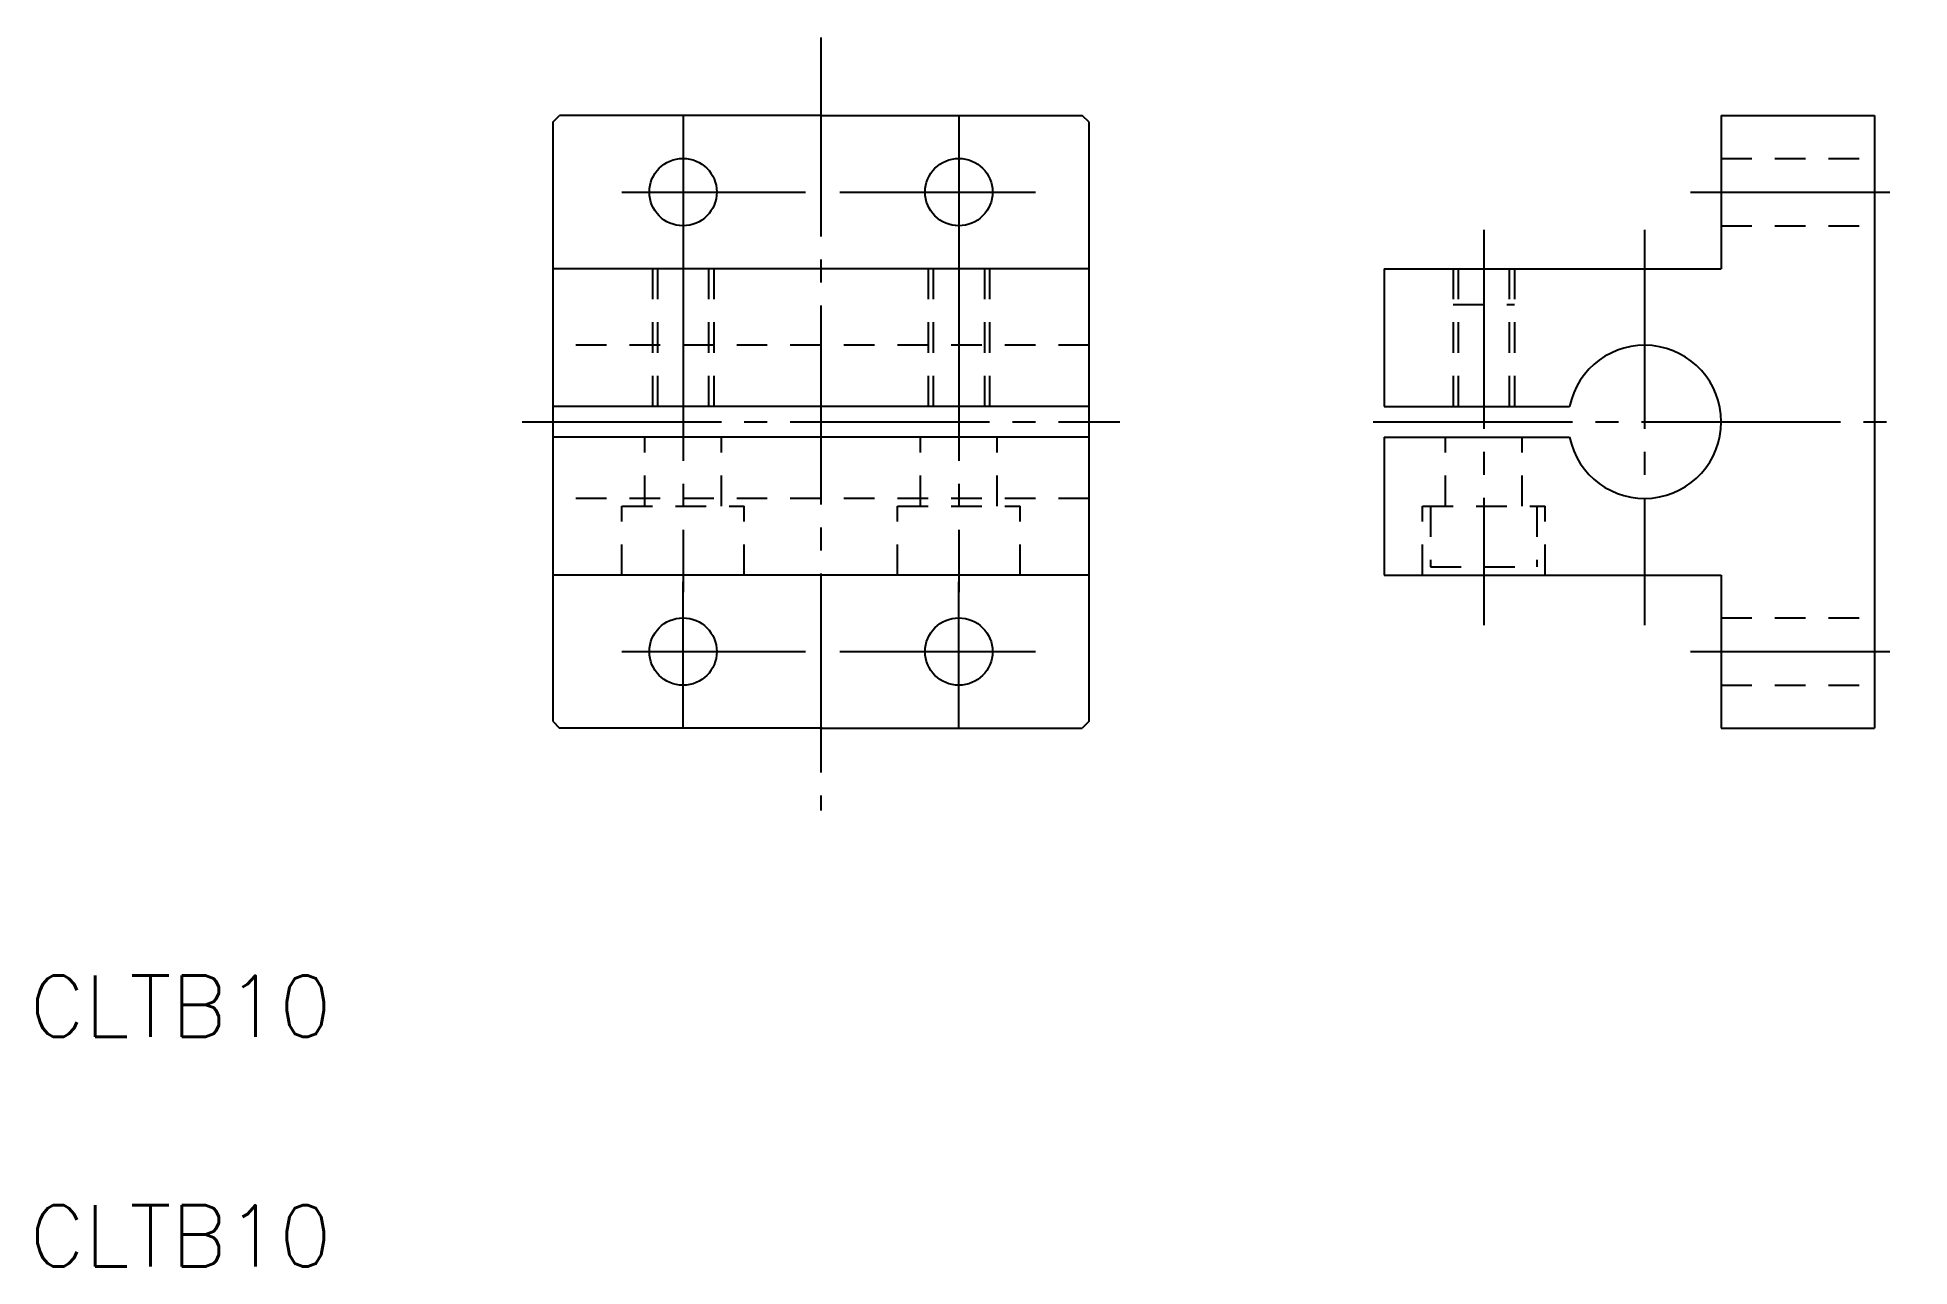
# Model space of a CAD drawing. Extents: x 2554 to 2676, y 172 to 252.
import ezdxf

# ---------------------------------------------------------------- set-up
doc = ezdxf.new("R2010")
doc.units = 0
doc.linetypes.add('CENTER', pattern=[17.5, 13, -1.5, 1.5, -1.5])
doc.linetypes.add('DASHED', pattern=[3.5, 2, -1.5])
doc.layers.get('0').update_dxf_attribs({"linetype": 'CONTINUOUS'})
doc.layers.add('CENTER', color=1, linetype='CENTER')
doc.styles.get("Standard").update_dxf_attribs({"font": 'txt.shx'})

msp = doc.modelspace()

# ---------------------------------------------------------------- linework, layer by layer
at = {"color": 7, "linetype": 'CONTINUOUS'}
for p, q in [((2587.51, 246.75), (2587.95, 247.19)), ((2605.01, 247.19), (2587.95, 247.19)), ((2605.01, 247.19), (2622.07, 247.19)), ((2622.51, 246.75), (2622.07, 247.19)), ((2663.77, 247.19), (2673.77, 247.19)), ((2663.77, 247.19), (2663.77, 237.19)), ((2673.77, 247.19), (2673.77, 207.19)), ((2587.51, 246.75), (2587.51, 207.64)), ((2622.51, 207.64), (2622.51, 246.75)), ((2641.77, 237.19), (2641.77, 228.19)), ((2641.77, 237.19), (2663.77, 237.19)), ((2622.51, 228.19), (2587.51, 228.19)), ((2641.77, 228.19), (2653.87, 228.19)), ((2622.51, 226.19), (2587.51, 226.19)), ((2641.77, 226.19), (2653.87, 226.19)), ((2641.77, 226.19), (2641.77, 217.19)), ((2641.77, 217.19), (2663.77, 217.19)), ((2663.77, 217.19), (2663.77, 207.19)), ((2587.51, 207.64), (2587.95, 207.19)), ((2605.08, 207.19), (2587.95, 207.19)), ((2604.94, 207.19), (2622.07, 207.19)), ((2622.51, 207.64), (2622.07, 207.19)), ((2663.77, 207.19), (2673.77, 207.19))]:
    msp.add_line(p, q, dxfattribs=at)
at = {"color": 3, "linetype": 'DASHED'}
for p, q in [((2663.77, 244.39), (2673.77, 244.39)), ((2663.77, 239.99), (2673.77, 239.99)), ((2594.01, 237.19), (2594.01, 228.19)), ((2594.34, 237.19), (2594.34, 228.19)), ((2597.68, 237.19), (2597.68, 228.19)), ((2598.01, 237.19), (2598.01, 228.19)), ((2612.01, 237.19), (2612.01, 228.19)), ((2612.34, 237.19), (2612.34, 228.19)), ((2615.68, 237.19), (2615.68, 228.19)), ((2616.01, 237.19), (2616.01, 228.19)), ((2646.27, 237.19), (2646.27, 228.19)), ((2646.6, 237.19), (2646.6, 228.19)), ((2649.93, 237.19), (2649.93, 228.19)), ((2650.27, 237.19), (2650.27, 228.19)), ((2646.27, 234.86), (2650.27, 234.86)), ((2622.51, 232.19), (2587.51, 232.19)), ((2593.51, 221.69), (2593.51, 226.19)), ((2598.51, 221.69), (2598.51, 226.19)), ((2611.51, 221.69), (2611.51, 226.19)), ((2616.51, 221.69), (2616.51, 226.19)), ((2645.77, 221.69), (2645.77, 226.19)), ((2650.77, 221.69), (2650.77, 226.19)), ((2622.51, 222.19), (2587.51, 222.19)), ((2592.01, 221.69), (2600.01, 221.69)), ((2592.01, 217.19), (2592.01, 221.69)), ((2600.01, 217.19), (2600.01, 221.69)), ((2610.01, 221.69), (2618.01, 221.69)), ((2610.01, 217.19), (2610.01, 221.69)), ((2618.01, 217.19), (2618.01, 221.69)), ((2644.27, 217.19), (2644.27, 221.69)), ((2644.27, 221.69), (2652.27, 221.69)), ((2644.8, 221.69), (2644.8, 217.73)), ((2651.73, 221.69), (2651.73, 217.73)), ((2652.27, 217.19), (2652.27, 221.69)), ((2644.8, 217.73), (2651.73, 217.73)), ((2663.77, 214.39), (2673.77, 214.39)), ((2663.77, 209.99), (2673.77, 209.99))]:
    msp.add_line(p, q, dxfattribs=at)
for p, q in [((2622.51, 237.19), (2587.51, 237.19)), ((2622.51, 217.19), (2587.51, 217.19))]:
    msp.add_line(p, q)
at = {"color": 7, "linetype": 'CONTINUOUS'}
for centre in [(2596.01, 242.19), (2614.01, 242.19), (2596.01, 212.19), (2614.01, 212.19)]:
    msp.add_circle(centre, 2.2, dxfattribs=at)
msp.add_arc((2658.77, 227.19), 5, 191.537, 168.463, dxfattribs=at)
at = {"layer": 'CENTER', "color": 1, "linetype": 'CENTER'}
for p, q in [((2605.01, 252.29), (2605.01, 201.81)), ((2596.01, 247.19), (2596.01, 237.64)), ((2614.01, 247.19), (2614.01, 237.64)), ((2592.01, 242.19), (2604.01, 242.19)), ((2606.24, 242.19), (2619.01, 242.19)), ((2661.77, 242.19), (2675.77, 242.19)), ((2648.27, 239.73), (2648.27, 213.91)), ((2658.77, 239.73), (2658.77, 213.91)), ((2596.01, 237.64), (2596.01, 216.08)), ((2614.01, 237.64), (2614.01, 216.08)), ((2585.51, 227.19), (2624.51, 227.19)), ((2641.06, 227.19), (2676.06, 227.19)), ((2596.01, 207.19), (2596.01, 216.75)), ((2614.01, 207.19), (2614.01, 216.75)), ((2592.01, 212.19), (2604.01, 212.19)), ((2606.24, 212.19), (2619.01, 212.19)), ((2661.77, 212.19), (2675.77, 212.19))]:
    msp.add_line(p, q, dxfattribs=at)

# ---------------------------------------------------------------- texts
at = {"color": 7, "linetype": 'CONTINUOUS'}
for p in [(2553.36, 187.04), (2553.36, 172.04)]:
    msp.add_text('CLTB10', height=4, dxfattribs=at).set_placement(p)

doc.saveas('drawing.dxf')
